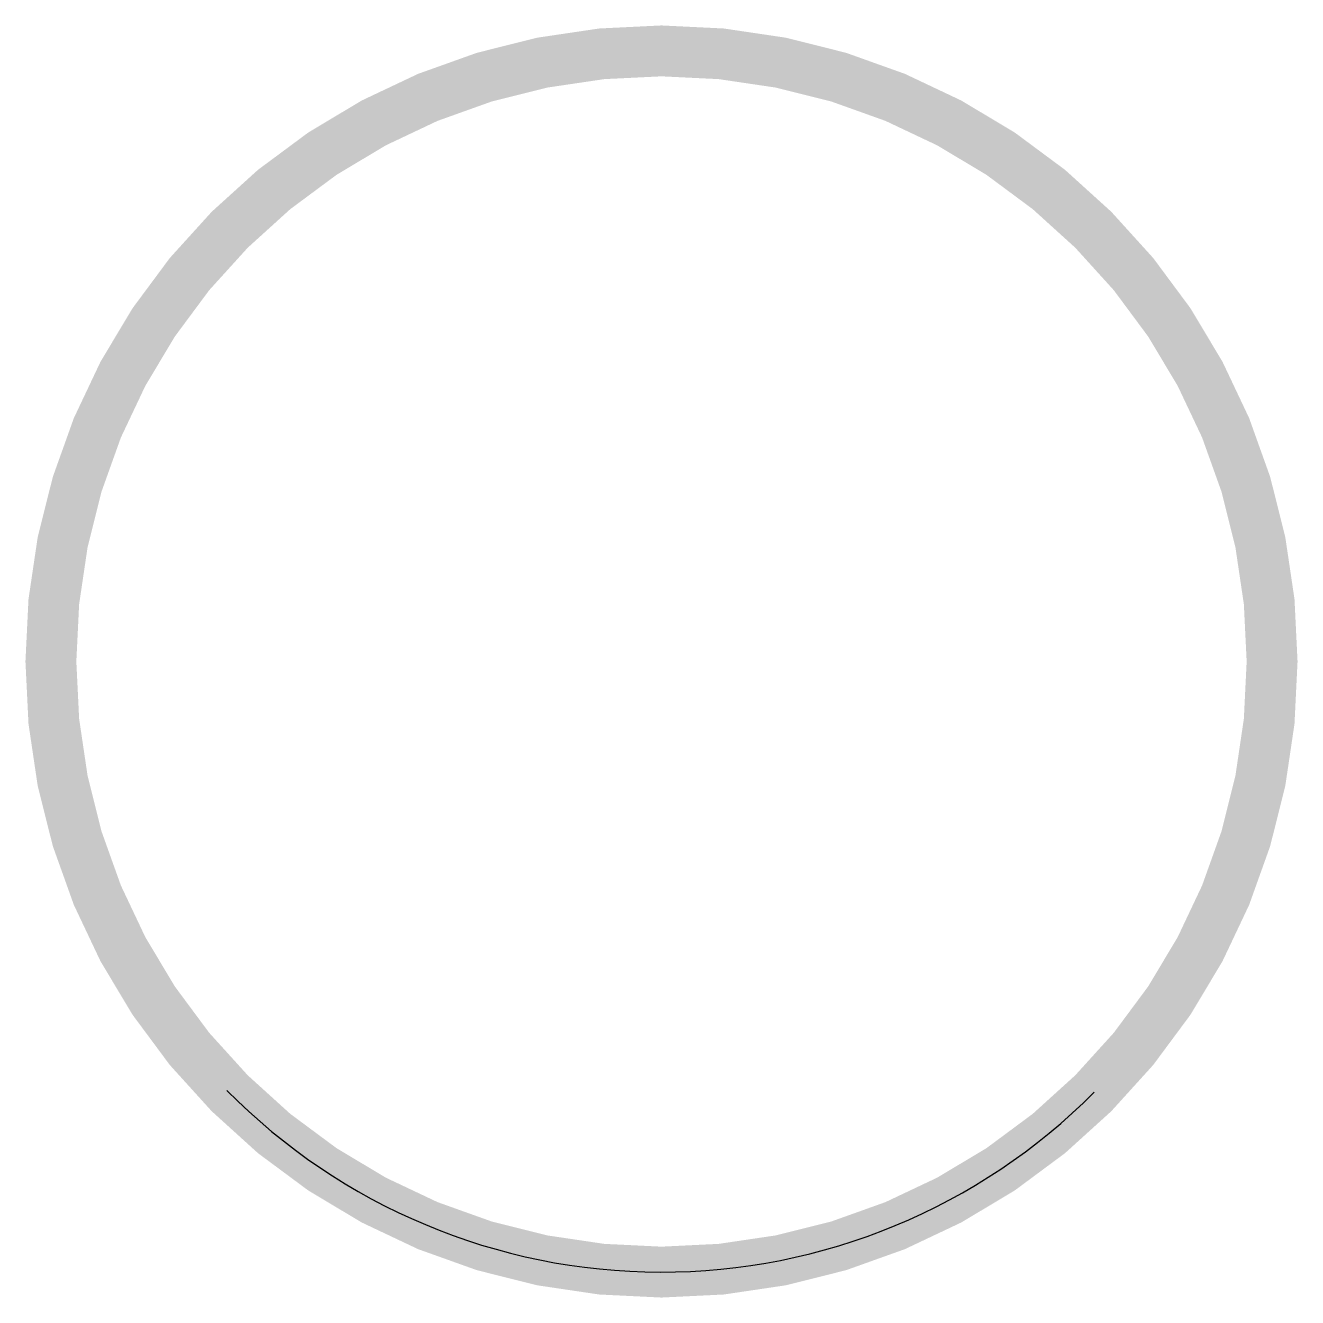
# Model space of a CAD drawing. Extents: x -156 to 156, y -156 to 156.
import ezdxf

# ---------------------------------------------------------------- set-up
doc = ezdxf.new("R2010")
doc.units = 0
doc.header["$LTSCALE"] = 1000
doc.layers.add('TJ(电气专业D)', color=142, linetype='CONTINUOUS')

# ---------------------------------------------------------------- blocks, each defined once
blk = doc.blocks.new('$equip_U$00000246')
at = {"layer": 'TJ(电气专业D)', "linetype": 'Continuous', "const_width": 0.025}
blk.add_lwpolyline([(-0.3, 0, 1), (0.3, 0, 1)], format="xyb", close=True, dxfattribs=at)
at = {"layer": 'TJ(电气专业D)', "linetype": 'Continuous'}
blk.add_arc((0, 0), 0.3, 224.61863, 315.13517, dxfattribs=at)

msp = doc.modelspace()

# ---------------------------------------------------------------- block references
at = {"layer": 'TJ(电气专业D)', "xscale": 500, "yscale": 500, "zscale": 500}
msp.add_blockref('$equip_U$00000246', (0, 0), dxfattribs=at)

doc.saveas('drawing.dxf')
